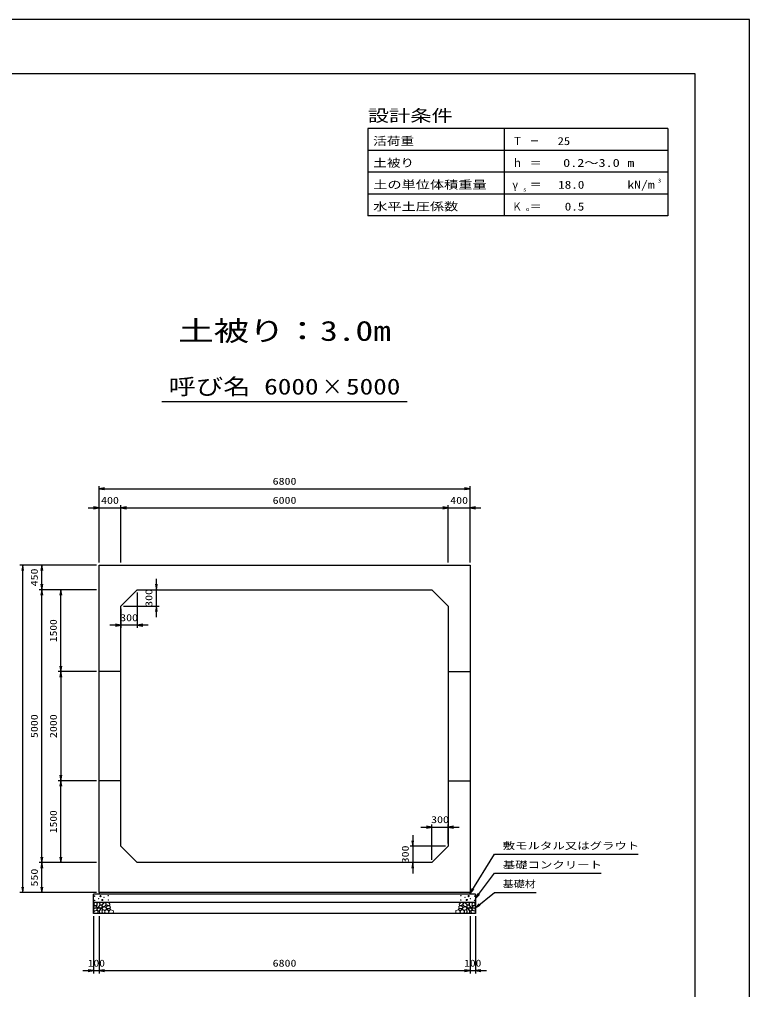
# Model space of a CAD drawing. Units: millimetres at full size. Extents: x 0 to 42050, y 0 to 29700.
# Drawn here: x 28664 to 42050, y 11923 to 29700 of the extents above; entities that cross this region are included whole.
import ezdxf
from ezdxf.enums import TextEntityAlignment as Align

# ---------------------------------------------------------------- set-up
doc = ezdxf.new("R2010")
doc.units = ezdxf.units.MM
for name, color, linetype, lineweight in [('D-DCR-HCHn', 4, 'Continuous', 9), ('D-STR-DIM', 7, 'Continuous', 25), ('D-STR-STRn', 1, 'Continuous', 25), ('D-STR-TXT', 7, 'Continuous', 25), ('D-TTL', 2, 'Continuous', 25), ('D-TTL-FRAM', 2, 'Continuous', 25), ('D-TTL-LINE', 7, 'Continuous', 25), ('D-TTL-TXT', 7, 'Continuous', 25)]:
    doc.layers.add(name, color=color, linetype=linetype, lineweight=lineweight)
doc.styles.add('ＭＳ ゴシック', font='')
doc.styles.get('ＭＳ ゴシック').set_extended_font_data('MS Gothic')

# ---------------------------------------------------------------- blocks, each defined once
blk = doc.blocks.new('open_arrow')
at = {"color": 0, "linetype": 'Continuous', "lineweight": -2}
blk.add_lwpolyline([(7.5, 1.25), (0, 0), (7.5, -1.25)], dxfattribs=at)

msp = doc.modelspace()

# ---------------------------------------------------------------- linework, layer by layer
at = {"layer": 'D-DCR-HCHn'}
for points in [[(30076.198, 13511.594), (30055.395, 13516.217), (30036.904, 13506.971), (30034.592, 13486.168), (30039.215, 13469.988), (30062.33, 13463.053), (30078.51, 13463.053), (30085.444, 13474.611), (30085.444, 13500.037)], [(30094.69, 13513.906), (30087.756, 13493.102), (30090.067, 13469.988), (30073.887, 13444.562), (30094.69, 13433.005), (30117.805, 13444.562), (30131.673, 13463.053), (30136.296, 13493.102), (30131.673, 13509.283), (30117.805, 13516.217)], [(30198.447, 13436.214), (30185.689, 13440.569), (30184.425, 13468.678), (30197.512, 13497.359), (30214.448, 13513.536), (30246.403, 13507.032), (30249.133, 13471.913), (30238.816, 13459.876), (30210.739, 13444.301)], [(30257.012, 13479.601), (30250.964, 13485.086), (30249.897, 13490.792), (30253.414, 13503.305), (30263.71, 13517.61), (30286.004, 13516.105), (30307.571, 13505.811), (30322.195, 13485.597), (30320.021, 13472.456), (30313.02, 13465.716), (30301.769, 13463.215), (30285.511, 13467.483), (30264.289, 13474.481)], [(36792.988, 13479.601), (36799.036, 13485.086), (36800.103, 13490.792), (36796.586, 13503.305), (36786.29, 13517.61), (36763.996, 13516.105), (36742.429, 13505.811), (36727.805, 13485.597), (36729.979, 13472.456), (36736.98, 13465.716), (36748.231, 13463.215), (36764.489, 13467.483), (36785.711, 13474.481)], [(36851.553, 13436.214), (36864.311, 13440.569), (36865.575, 13468.678), (36852.488, 13497.359), (36835.552, 13513.536), (36803.597, 13507.032), (36800.867, 13471.913), (36811.184, 13459.876), (36839.261, 13444.301)], [(36955.31, 13513.906), (36962.244, 13493.102), (36959.933, 13469.988), (36976.113, 13444.562), (36955.31, 13433.005), (36932.195, 13444.562), (36918.327, 13463.053), (36913.704, 13493.102), (36918.327, 13509.283), (36932.195, 13516.217)], [(36973.802, 13511.594), (36994.605, 13516.217), (37013.096, 13506.971), (37015.408, 13486.168), (37010.785, 13469.988), (36987.67, 13463.053), (36971.49, 13463.053), (36964.556, 13474.611), (36964.556, 13500.037)], [(30032.281, 13453.808), (30025.346, 13433.005), (30034.592, 13419.136), (30057.707, 13416.824), (30073.488, 13423.599), (30066.952, 13439.939), (30071.575, 13449.185), (30062.33, 13458.431), (30048.461, 13463.053)], [(30076.155, 13377.009), (30093.277, 13402.692), (30091.137, 13409.112), (30067.594, 13415.533), (30046.192, 13413.393), (30031.21, 13400.551), (30029.07, 13385.57), (30031.21, 13370.588), (30048.332, 13366.308)], [(30084.716, 13323.503), (30099.698, 13329.924), (30103.978, 13351.326), (30095.417, 13366.308), (30080.435, 13370.588), (30061.173, 13368.448), (30039.771, 13359.887), (30029.07, 13347.045), (30029.07, 13332.064), (30035.49, 13323.503), (30061.173, 13325.643)], [(30099.313, 13433.005), (30087.756, 13423.759), (30092.379, 13416.824), (30108.559, 13416.824), (30115.493, 13419.136), (30120.116, 13428.382), (30113.182, 13435.316)], [(30136.082, 13377.009), (30146.783, 13402.692), (30138.222, 13413.393), (30112.539, 13413.393), (30101.838, 13409.112), (30091.137, 13394.131), (30091.137, 13381.289), (30101.838, 13364.167), (30114.679, 13362.027)], [(30131.801, 13329.924), (30131.801, 13355.606), (30121.1, 13362.027), (30110.399, 13355.606), (30108.259, 13340.625), (30110.399, 13327.783), (30125.381, 13323.503)], [(30133.985, 13458.431), (30122.427, 13430.693), (30131.673, 13419.136), (30159.411, 13419.136), (30170.968, 13423.759), (30182.525, 13439.939), (30182.525, 13453.808), (30170.968, 13472.299), (30157.099, 13474.611)], [(30172.466, 13325.643), (30178.886, 13344.905), (30176.746, 13366.308), (30191.728, 13389.85), (30172.466, 13400.551), (30151.063, 13389.85), (30138.222, 13372.728), (30133.941, 13344.905), (30138.222, 13329.924), (30151.063, 13323.503)], [(30168.185, 13400.551), (30178.886, 13409.112), (30174.606, 13415.533), (30159.624, 13415.533), (30153.204, 13413.393), (30148.923, 13404.832), (30155.344, 13398.411)], [(30189.588, 13327.783), (30208.85, 13323.503), (30225.972, 13332.064), (30228.112, 13351.326), (30225.968, 13374.878), (30202.429, 13382.327), (30187.447, 13378.603), (30181.027, 13362.027), (30181.027, 13338.484)], [(30238.203, 13379.532), (30202.829, 13386.129), (30187.782, 13398.266), (30183.03, 13417.263), (30197.713, 13431.629), (30226.323, 13439.69), (30247.97, 13426.761), (30261.961, 13409.347), (30258.002, 13391.67)], [(30229.798, 13445.711), (30231.454, 13439.566), (30237.011, 13435.193), (30249.19, 13433.302), (30260.305, 13439.802), (30270.592, 13449.138), (30279.858, 13457.333), (30279.635, 13463.462), (30273.736, 13468.875), (30259.203, 13470.356), (30246.47, 13464.383), (30237.011, 13455.165), (30232.281, 13450.556)], [(30237.352, 13373.637), (30252.306, 13382.556), (30278.44, 13382.292), (30299.93, 13363.525), (30303.643, 13334.899), (30289.853, 13324.245), (30253.098, 13321.871), (30236.731, 13331.633), (30232.172, 13354.06)], [(30318.372, 13411.832), (30323.688, 13416.874), (30330.476, 13425.68), (30332.145, 13433.275), (30328.144, 13447.685), (30314.088, 13458.67), (30293.907, 13457.89), (30266.698, 13443.001), (30257.086, 13430.757), (30260.152, 13416.784), (30269.778, 13410.04), (30278.599, 13409.145), (30292.363, 13409.524), (30305.808, 13411.002)], [(30274.971, 13385.265), (30279.183, 13388.446), (30282.686, 13393.505), (30282.81, 13400.431), (30278.414, 13406.067), (30270.769, 13407.977), (30264.356, 13406.179), (30262.704, 13400.442), (30261.896, 13394.835), (30262.881, 13387.456), (30268.975, 13384.127)], [(30302.597, 13370.331), (30292.895, 13375.079), (30285.89, 13383.822), (30285.719, 13395.084), (30289.942, 13405.627), (30305.189, 13407.625), (30320.054, 13408.018), (30334.481, 13402.512), (30336.849, 13393.273), (30324.54, 13382.195), (30309.555, 13373.15)], [(30334.972, 13322.493), (30319.837, 13324.274), (30309.866, 13329.787), (30305.835, 13342.722), (30305.945, 13354.963), (30315.172, 13371.678), (30333.242, 13382.822), (30360.731, 13378.403), (30382.453, 13370.334), (30387.643, 13346.125), (30383.03, 13328.257), (30361.884, 13322.877)], [(36715.028, 13322.493), (36730.163, 13324.274), (36740.134, 13329.787), (36744.165, 13342.722), (36744.055, 13354.963), (36734.828, 13371.678), (36716.758, 13382.822), (36689.269, 13378.403), (36667.547, 13370.334), (36662.357, 13346.125), (36666.97, 13328.257), (36688.116, 13322.877)], [(36747.403, 13370.331), (36757.105, 13375.079), (36764.11, 13383.822), (36764.281, 13395.084), (36760.058, 13405.627), (36744.811, 13407.625), (36729.946, 13408.018), (36715.519, 13402.512), (36713.151, 13393.273), (36725.46, 13382.195), (36740.445, 13373.15)], [(36731.628, 13411.832), (36726.312, 13416.874), (36719.524, 13425.68), (36717.855, 13433.275), (36721.856, 13447.685), (36735.912, 13458.67), (36756.093, 13457.89), (36783.302, 13443.001), (36792.914, 13430.757), (36789.848, 13416.784), (36780.222, 13410.04), (36771.401, 13409.145), (36757.637, 13409.524), (36744.192, 13411.002)], [(36812.648, 13373.637), (36797.694, 13382.556), (36771.56, 13382.292), (36750.07, 13363.525), (36746.357, 13334.899), (36760.147, 13324.245), (36796.902, 13321.871), (36813.269, 13331.633), (36817.828, 13354.06)], [(36775.029, 13385.265), (36770.817, 13388.446), (36767.314, 13393.505), (36767.19, 13400.431), (36771.586, 13406.067), (36779.231, 13407.977), (36785.644, 13406.179), (36787.296, 13400.442), (36788.104, 13394.835), (36787.119, 13387.456), (36781.025, 13384.127)], [(36820.202, 13445.711), (36818.546, 13439.566), (36812.989, 13435.193), (36800.81, 13433.302), (36789.695, 13439.802), (36779.408, 13449.138), (36770.142, 13457.333), (36770.365, 13463.462), (36776.264, 13468.875), (36790.797, 13470.356), (36803.53, 13464.383), (36812.989, 13455.165), (36817.719, 13450.556)], [(36811.797, 13379.532), (36847.171, 13386.129), (36862.218, 13398.266), (36866.97, 13417.263), (36852.287, 13431.629), (36823.677, 13439.69), (36802.03, 13426.761), (36788.039, 13409.347), (36791.998, 13391.67)], [(36860.412, 13327.783), (36841.15, 13323.503), (36824.028, 13332.064), (36821.888, 13351.326), (36824.032, 13374.878), (36847.571, 13382.327), (36862.553, 13378.603), (36868.973, 13362.027), (36868.973, 13338.484)], [(36877.534, 13325.643), (36871.114, 13344.905), (36873.254, 13366.308), (36858.272, 13389.85), (36877.534, 13400.551), (36898.937, 13389.85), (36911.778, 13372.728), (36916.059, 13344.905), (36911.778, 13329.924), (36898.937, 13323.503)], [(36916.015, 13458.431), (36927.573, 13430.693), (36918.327, 13419.136), (36890.589, 13419.136), (36879.032, 13423.759), (36867.475, 13439.939), (36867.475, 13453.808), (36879.032, 13472.299), (36892.901, 13474.611)], [(36881.815, 13400.551), (36871.114, 13409.112), (36875.394, 13415.533), (36890.376, 13415.533), (36896.796, 13413.393), (36901.077, 13404.832), (36894.656, 13398.411)], [(36913.918, 13377.009), (36903.217, 13402.692), (36911.778, 13413.393), (36937.461, 13413.393), (36948.162, 13409.112), (36958.863, 13394.131), (36958.863, 13381.289), (36948.162, 13364.167), (36935.321, 13362.027)], [(36918.199, 13329.924), (36918.199, 13355.606), (36928.9, 13362.027), (36939.601, 13355.606), (36941.741, 13340.625), (36939.601, 13327.783), (36924.619, 13323.503)], [(36950.687, 13433.005), (36962.244, 13423.759), (36957.621, 13416.824), (36941.441, 13416.824), (36934.507, 13419.136), (36929.884, 13428.382), (36936.818, 13435.316)], [(36965.284, 13323.503), (36950.302, 13329.924), (36946.022, 13351.326), (36954.583, 13366.308), (36969.565, 13370.588), (36988.827, 13368.448), (37010.229, 13359.887), (37020.93, 13347.045), (37020.93, 13332.064), (37014.51, 13323.503), (36988.827, 13325.643)], [(36973.845, 13377.009), (36956.723, 13402.692), (36958.863, 13409.112), (36982.406, 13415.533), (37003.808, 13413.393), (37018.79, 13400.551), (37020.93, 13385.57), (37018.79, 13370.588), (37001.668, 13366.308)], [(37017.719, 13453.808), (37024.654, 13433.005), (37015.408, 13419.136), (36992.293, 13416.824), (36976.512, 13423.599), (36983.048, 13439.939), (36978.425, 13449.185), (36987.67, 13458.431), (37001.539, 13463.053)]]:
    msp.add_lwpolyline(points, close=True, dxfattribs=at)
for points in [[(30168.432, 13518.547), (30151.093, 13516.446), (30139.258, 13508.701), (30139.626, 13489.819), (30145.514, 13476.087), (30160.025, 13476.185), (30180.107, 13479.153), (30189.799, 13493.689), (30199.082, 13503.492), (30201.884, 13514.345), (30189.099, 13518.547), (30168.082, 13518.547)], [(36881.568, 13518.547), (36898.907, 13516.446), (36910.742, 13508.701), (36910.374, 13489.819), (36904.486, 13476.087), (36889.975, 13476.185), (36869.893, 13479.153), (36860.201, 13493.689), (36850.918, 13503.492), (36848.116, 13514.345), (36860.901, 13518.547), (36881.918, 13518.547)]]:
    msp.add_lwpolyline(points, dxfattribs=at)
for centre, radius in [((30041.091, 13636.145), 4.5), ((30042.803, 13555.879), 4.5), ((30118.437, 13588.641), 4.5), ((30150.004, 13636.145), 11.25), ((30184.996, 13564.955), 11.25), ((30216.563, 13612.459), 4.5), ((30292.197, 13645.221), 4.5), ((30293.909, 13564.955), 4.5), ((36756.091, 13564.955), 4.5), ((36757.803, 13645.221), 4.5), ((36833.437, 13612.459), 4.5), ((36865.004, 13564.955), 11.25), ((36899.996, 13636.145), 11.25), ((36931.563, 13588.641), 4.5), ((37007.197, 13555.879), 4.5), ((37008.909, 13636.145), 4.5)]:
    msp.add_circle(centre, radius, dxfattribs=at)
at = {"layer": 'D-STR-DIM'}
for p, q in [((30125, 19750), (30125, 21150)), ((30125, 21100), (36925, 21100)), ((36925, 19750), (36925, 21150)), ((30125, 19750), (30125, 20800)), ((30525, 19750), (30525, 20800)), ((30525, 19750), (30525, 20800)), ((36525, 19750), (36525, 20800)), ((36525, 19750), (36525, 20800)), ((36925, 19750), (36925, 20800)), ((29925, 20750), (30725, 20750)), ((30525, 20750), (36525, 20750)), ((36325, 20750), (37125, 20750)), ((30075, 19700), (28675, 19700)), ((28725, 13700), (28725, 19700)), ((30075, 19700), (29025, 19700)), ((29075, 19250), (29075, 19700)), ((31175, 18750), (31175, 19450)), ((30075, 19250), (29025, 19250)), ((30075, 19250), (29025, 19250)), ((29075, 14250), (29075, 19250)), ((30075, 19250), (29375, 19250)), ((29425, 17750), (29425, 19250)), ((30825, 19200), (30825, 18550)), ((30875, 19250), (31225, 19250)), ((30525, 18900), (30525, 18550)), ((30575, 18950), (31225, 18950)), ((31025, 18600), (30325, 18600)), ((30075, 17750), (29375, 17750)), ((30075, 17750), (29375, 17750)), ((29425, 17750), (29425, 15750)), ((30075, 15750), (29375, 15750)), ((30075, 15750), (29375, 15750)), ((29425, 14250), (29425, 15750)), ((36225, 14300), (36225, 14950)), ((36525, 14600), (36525, 14950)), ((36025, 14900), (36725, 14900)), ((35875, 14750), (35875, 14050)), ((36475, 14550), (35825, 14550)), ((30075, 14250), (29025, 14250)), ((30075, 14250), (29025, 14250)), ((29075, 13700), (29075, 14250)), ((30075, 14250), (29375, 14250)), ((36175, 14250), (35825, 14250)), ((30075, 13700), (28675, 13700)), ((30075, 13700), (29025, 13700)), ((30025, 13270), (30025, 12220)), ((30125, 13270), (30125, 12220)), ((30125, 13270), (30125, 12220)), ((36925, 13270), (36925, 12220)), ((36925, 13270), (36925, 12220)), ((37025, 13270), (37025, 12220)), ((29825, 12270), (30325, 12270)), ((30125, 12270), (36925, 12270)), ((36725, 12270), (37225, 12270))]:
    msp.add_line(p, q, dxfattribs=at)
at = {"layer": 'D-STR-STRn'}
for p, q in [((30125, 19700), (36925, 19700)), ((30125, 13700), (30125, 19700)), ((36925, 19700), (36925, 13700)), ((30525, 18950), (30825, 19250)), ((30825, 19250), (36225, 19250)), ((36225, 19250), (36525, 18950)), ((30525, 14550), (30525, 18950)), ((36525, 18950), (36525, 14550)), ((30525, 17750), (30125, 17750)), ((36525, 17750), (36925, 17750)), ((30525, 15750), (30125, 15750)), ((36525, 15750), (36925, 15750)), ((30825, 14250), (30525, 14550)), ((36525, 14550), (36225, 14250)), ((36225, 14250), (30825, 14250)), ((36925, 13700), (30125, 13700)), ((30125, 13700), (30125, 13670)), ((36925, 13700), (36925, 13670)), ((37025, 13670), (30025, 13670)), ((30025, 13320), (30025, 13670)), ((37025, 13520), (30025, 13520)), ((37025, 13670), (37025, 13320)), ((37025, 13320), (30025, 13320))]:
    msp.add_line(p, q, dxfattribs=at)
at = {"layer": 'D-STR-TXT'}
for points in [[(36925, 13685), (37375, 14405), (37475, 14405), (40008.756, 14405)], [(37025, 13595), (37375, 14055), (37475, 14055), (39326.523, 14055)], [(37025, 13420), (37375, 13705), (37475, 13705), (38139.721, 13705)]]:
    msp.add_lwpolyline(points, dxfattribs=at)
at = {"layer": 'D-TTL'}
for points in [[(0, 0), (42050, 0), (42050, 29700), (0, 29700)], [(1000, 1000), (41050, 1000), (41050, 28700), (1000, 28700)]]:
    msp.add_lwpolyline(points, close=True, dxfattribs=at)
at = {"layer": 'D-TTL-FRAM'}
for p, q in [((40550, 27700), (35050, 27700)), ((35050, 27700), (35050, 26100)), ((40550, 27700), (40550, 26100)), ((40550, 26100), (35050, 26100))]:
    msp.add_line(p, q, dxfattribs=at)
at = {"layer": 'D-TTL-LINE'}
for p, q in [((37550, 27700), (37550, 26100)), ((40550, 27300), (35050, 27300)), ((40550, 26900), (35050, 26900)), ((40550, 26500), (35050, 26500))]:
    msp.add_line(p, q, dxfattribs=at)
at = {"layer": 'D-TTL-TXT'}
msp.add_line((31275, 22700), (35775, 22700), dxfattribs=at)

# ---------------------------------------------------------------- block references
at = {"layer": 'D-STR-DIM', "xscale": 13.3, "yscale": 13.3}
for p in [(30125, 21100), (30525, 20750), (30525, 20750), (36925, 20750), (30825, 18600), (36525, 14900), (30125, 12270), (30125, 12270), (37025, 12270)]:
    msp.add_blockref('open_arrow', p, dxfattribs=at)
for p, rotation in [((36925, 21100), 180), ((30125, 20750), 180), ((36525, 20750), 180), ((36525, 20750), 180), ((28725, 19700), 270), ((29075, 19700), 270), ((29075, 19250), 90), ((29075, 19250), 270), ((29425, 19250), 270), ((31175, 19250), 90), ((31175, 18950), 270), ((30525, 18600), 180), ((29425, 17750), 90), ((29425, 17750), 270), ((29425, 15750), 90), ((29425, 15750), 270), ((36225, 14900), 180), ((35875, 14550), 90), ((29075, 14250), 90), ((29075, 14250), 270), ((29425, 14250), 90), ((35875, 14250), 270), ((28725, 13700), 90), ((29075, 13700), 90), ((30025, 12270), 180), ((36925, 12270), 180), ((36925, 12270), 180)]:
    msp.add_blockref('open_arrow', p, dxfattribs=dict(at, rotation=rotation))
at = {"layer": 'D-STR-TXT', "xscale": 13.3, "yscale": 13.3}
for p, rotation in [((36925, 13685), 58), ((37025, 13595), 52.7), ((37025, 13420), 39.2)]:
    msp.add_blockref('open_arrow', p, dxfattribs=dict(at, rotation=rotation))

# ---------------------------------------------------------------- texts
at = {"layer": 'D-STR-DIM', "style": 'ＭＳ ゴシック'}
for s, width, p in [('6800', 1.25, (33525, 21237.5)), ('400', 1.25, (30325, 20887.5)), ('6000', 1.25, (33525, 20887.5)), ('400', 1.25, (36725, 20887.5)), ('300', 1.25, (30675, 18737.5)), ('300', 1.25, (36375, 15037.5)), ('100', 1.2, (30075, 12407.5)), ('6800', 1.25, (33525, 12407.5)), ('100', 1.2, (36975, 12407.5))]:
    msp.add_text(s, height=128.3, dxfattribs=dict(at, width=width)).set_placement(p, align=Align.MIDDLE_CENTER)
for s, width, p in [('450', 1.25, (28937.5, 19475)), ('300', 1.25, (31037.5, 19100)), ('1500', 1.2, (29287.5, 18500)), ('5000', 1.25, (28937.5, 16750)), ('2000', 1.25, (29287.5, 16750)), ('1500', 1.2, (29287.5, 15000)), ('300', 1.25, (35737.5, 14400)), ('550', 1.25, (28937.5, 13975))]:
    msp.add_text(s, height=128.3, rotation=90, dxfattribs=dict(at, width=width)).set_placement(p, align=Align.MIDDLE_CENTER)
at = {"layer": 'D-STR-TXT', "style": 'ＭＳ ゴシック'}
for s, width, p in [('敷モルタル又はグラウト', 1.3, (37525, 14455)), ('基礎コンクリート', 1.3, (37525, 14105)), ('基礎材', 1.15, (37525, 13755))]:
    msp.add_text(s, height=128.3, dxfattribs=dict(at, width=width)).set_placement(p, align=Align.BOTTOM_LEFT)
at = {"layer": 'D-TTL-TXT', "style": 'ＭＳ ゴシック'}
for s, height, width, p in [('設計条件', 219.9, 1.3, (35050, 27760)), ('活荷重', 146.6, 1.25, (35150, 27353.333)), ('Ｔ', 146.6, 0.95, (37700, 27353.333)), ('－', 146.6, 0.85, (38020, 27353.333)), ('土被り', 146.6, 1.25, (35150, 26953.333)), ('ｈ', 146.6, 0.95, (37700, 26953.333)), ('＝', 146.6, 1.1, (38020, 26953.333)), ('m', 146.6, 1.25, (39810, 26953.333)), ('土の単位体積重量', 146.6, 1.3, (35150, 26553.333)), ('γ', 146.6, 0.95, (37700, 26553.333)), ('＝', 146.6, 1.1, (38020, 26553.333)), ('kN/m', 146.6, 1.25, (39810, 26553.333)), ('3', 73.31, 1.15, (40370, 26686.667)), ('s', 73.31, 1.15, (37900, 26526.667)), ('水平土圧係数', 146.6, 1.3, (35150, 26153.333)), ('Ｋ', 146.6, 0.85, (37700, 26153.333)), ('o', 73.31, 1.2, (37950, 26166.667)), ('＝', 146.6, 1.1, (38020, 26153.333))]:
    msp.add_text(s, height=height, dxfattribs=dict(at, width=width)).set_placement(p, align=Align.BOTTOM_LEFT)
for s, width, p in [('25', 1.15, (38760.102, 27353.333)), ('0.2～3.0', 1.3, (39669.746, 26953.333)), ('18.0', 1.2, (39020, 26553.333)), ('0.5', 1.2, (39020, 26153.333))]:
    msp.add_text(s, height=146.6, dxfattribs=dict(at, width=width)).set_placement(p, align=Align.BOTTOM_RIGHT)
for s, height, width, p in [('土被り：3.0m', 366.6, 1.3, (33525, 23700)), ('呼び名', 293.3, 1.25, (32150, 22737.5)), ('6000', 293.3, 1.25, (33650, 22737.5)), ('5000', 293.3, 1.25, (35150, 22737.5)), ('×', 293.3, 0.95, (34400, 22737.5))]:
    msp.add_text(s, height=height, dxfattribs=dict(at, width=width)).set_placement(p, align=Align.BOTTOM_CENTER)

doc.saveas('drawing.dxf')
